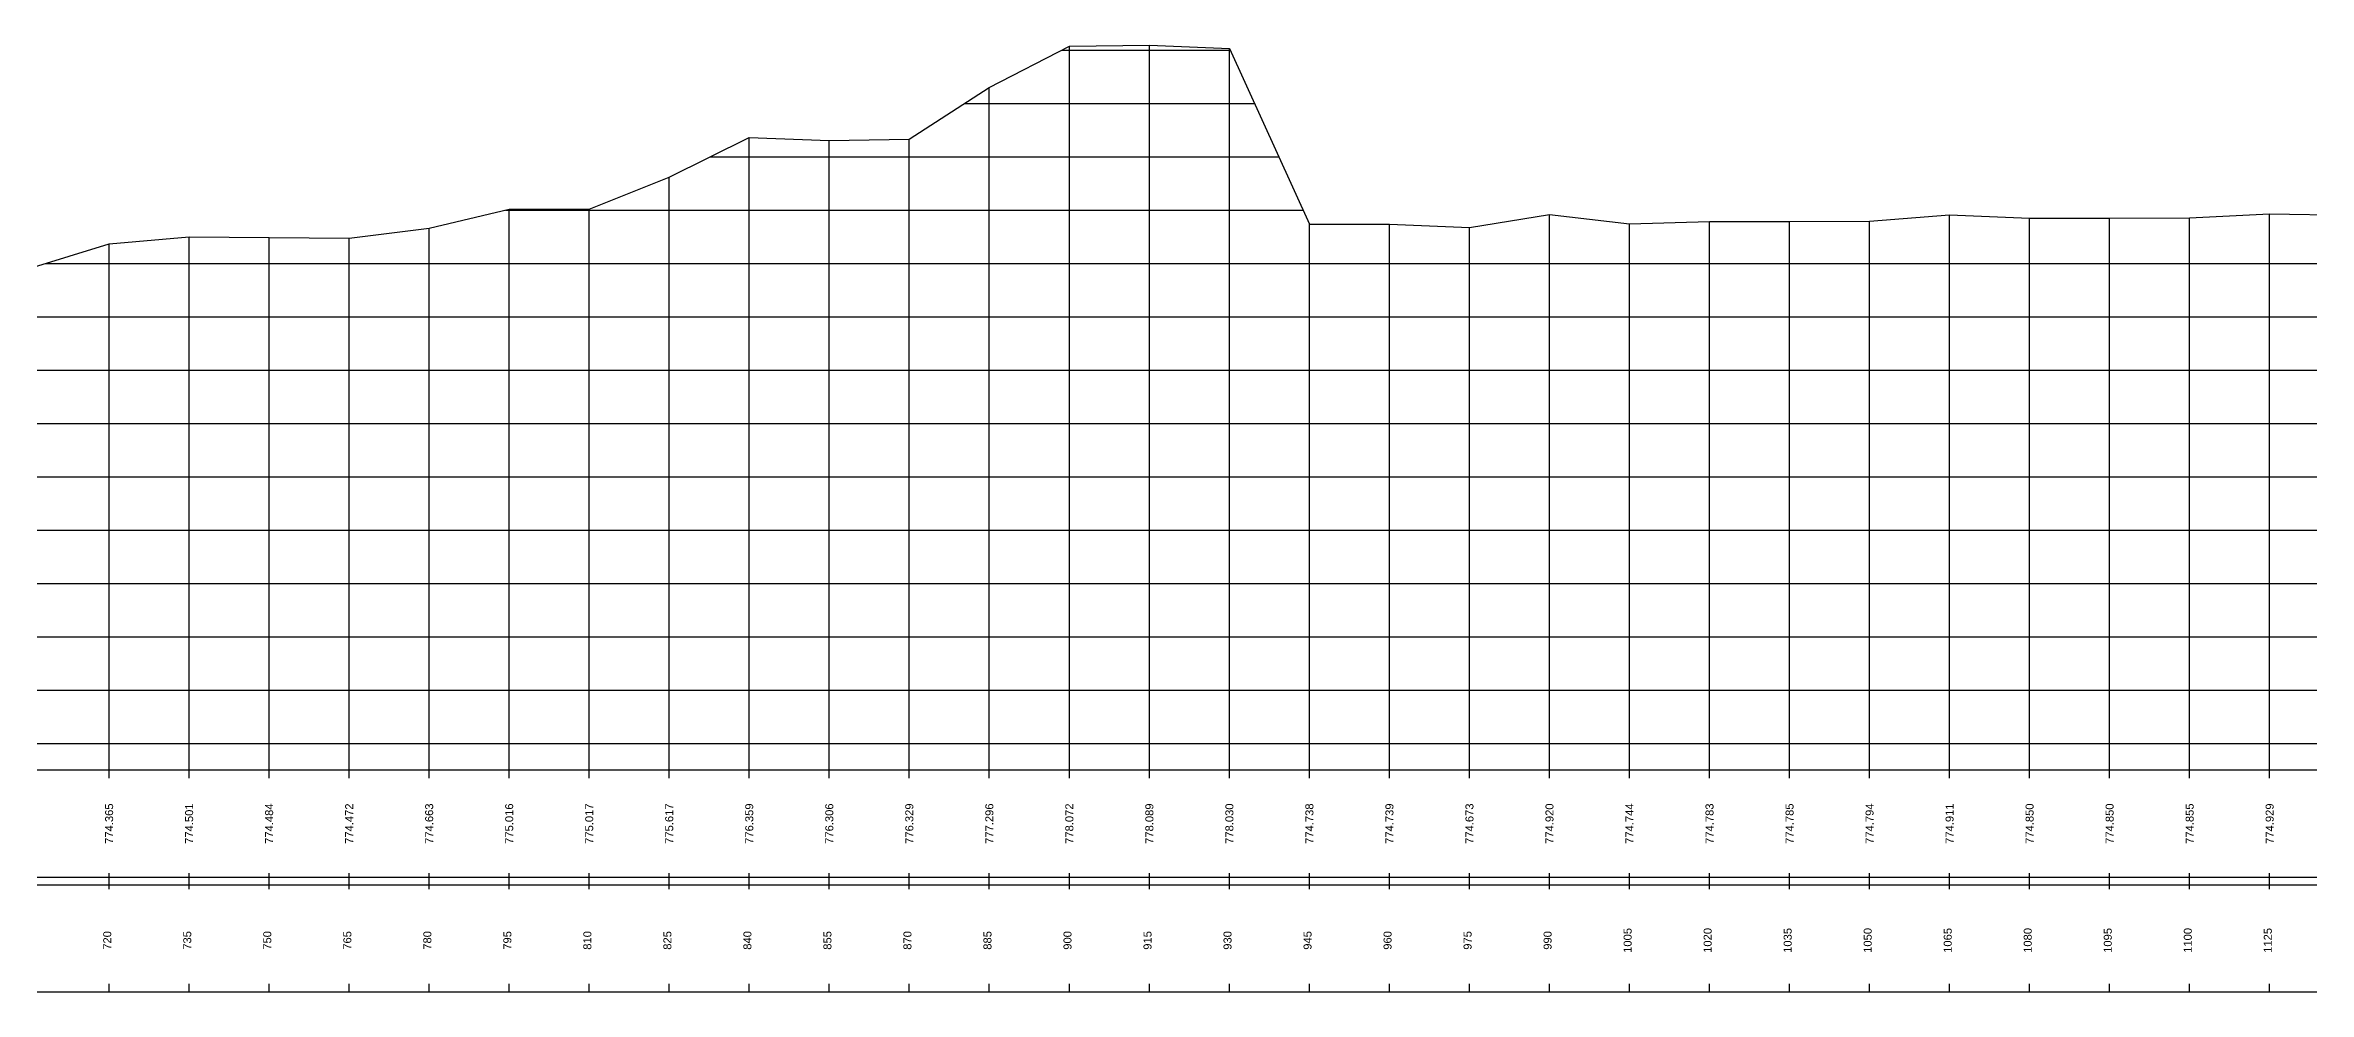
# Model space of a CAD drawing. Header units: millimetres. Extents: x 2757 to 35141, y 547 to 28513.
# Drawn here: x 3506.7 to 3931, y 547.2 to 724.6 of the extents above; entities that cross this region are included whole.
import ezdxf
from ezdxf.enums import TextEntityAlignment as Align

# ---------------------------------------------------------------- set-up
doc = ezdxf.new("R2010")
doc.units = ezdxf.units.MM
for name, color, linetype in [('Chainage_TXT', 7, 'Continuous'), ('GL', 3, 'Continuous'), ('TitleBox', 7, 'Continuous')]:
    doc.layers.add(name, color=color, linetype=linetype)
doc.styles.get("Standard").update_dxf_attribs({"font": 'arial.ttf'})

msp = doc.modelspace()

# ---------------------------------------------------------------- linework, layer by layer
at = {"layer": 'Chainage_TXT'}
for p, q in [((3697.2886, 723.73715), (3728.81759, 723.73715)), ((3698.68077, 588.73715), (3698.68077, 724.45737)), ((3713.68077, 588.73715), (3713.68077, 724.62704)), ((3728.68077, 588.73715), (3728.68077, 724.03744)), ((3679.08912, 713.73715), (3733.37402, 713.73715)), ((3683.68077, 588.73715), (3683.68077, 716.69736)), ((3638.68077, 588.73715), (3638.68077, 707.32724)), ((3653.68077, 588.73715), (3653.68077, 706.79745)), ((3668.68077, 588.73715), (3668.68077, 707.02695)), ((3631.42322, 703.73715), (3737.93045, 703.73715)), ((3623.68077, 588.73715), (3623.68077, 699.9072)), ((3593.00119, 693.73715), (3742.48687, 693.73715)), ((3593.68077, 588.73715), (3593.68077, 693.89706)), ((3608.68077, 588.73715), (3608.68077, 693.90744)), ((3788.68077, 588.73715), (3788.68077, 692.93698)), ((3848.68077, 588.73715), (3848.68077, 691.67722)), ((3863.68077, 588.73715), (3863.68077, 692.84726)), ((3878.68077, 588.73715), (3878.68077, 692.23691)), ((3893.68077, 588.73715), (3893.68077, 692.23691)), ((3908.68077, 587.23715), (3908.68077, 692.28696)), ((3923.68077, 587.23715), (3923.68077, 693.02731)), ((3518.68077, 588.73715), (3518.68077, 687.38705)), ((3533.68077, 588.73715), (3533.68077, 688.74692)), ((3548.68077, 588.73715), (3548.68077, 688.57724)), ((3563.68077, 588.73715), (3563.68077, 688.457)), ((3578.68077, 588.73715), (3578.68077, 690.3674)), ((3743.68077, 588.73715), (3743.68077, 691.11691)), ((3758.68077, 588.73715), (3758.68077, 691.12729)), ((3773.68077, 588.73715), (3773.68077, 690.46689)), ((3803.68077, 588.73715), (3803.68077, 691.17734)), ((3818.68077, 588.73715), (3818.68077, 691.56735)), ((3833.68077, 588.73715), (3833.68077, 691.58688)), ((3506.8298, 683.73715), (4978.68077, 683.73715)), ((3377.58562, 673.73715), (4978.68077, 673.73715)), ((3263.24038, 663.73715), (4978.68077, 663.73715)), ((3208.44039, 653.73715), (4978.68077, 653.73715)), ((2793.68077, 643.73715), (4978.68077, 643.73715)), ((2793.68077, 633.73715), (4978.68077, 633.73715)), ((2793.68077, 623.73715), (4978.68077, 623.73715)), ((2793.68077, 613.73715), (4978.68077, 613.73715)), ((2793.68077, 603.73715), (4978.68077, 603.73715)), ((2793.68077, 593.73715), (4978.68077, 593.73715))]:
    msp.add_line(p, q, dxfattribs=at)
at = {"layer": 'GL'}
msp.add_lwpolyline([(3503.68077, 682.7673), (3518.68077, 687.38705), (3533.68077, 688.74692), (3548.68077, 688.57724), (3563.68077, 688.457), (3578.68077, 690.3674), (3593.68077, 693.89706), (3608.68077, 693.90744), (3623.68077, 699.9072), (3638.68077, 707.32724), (3653.68077, 706.79745), (3668.68077, 707.02695), (3683.68077, 716.69736), (3698.68077, 724.45737), (3713.68077, 724.62704), (3728.68077, 724.03744), (3743.68077, 691.11691), (3758.68077, 691.12729), (3773.68077, 690.46689), (3788.68077, 692.93698), (3803.68077, 691.17734), (3818.68077, 691.56735), (3833.68077, 691.58688), (3848.68077, 691.67722), (3863.68077, 692.84726), (3878.68077, 692.23691), (3893.68077, 692.23691), (3908.68077, 692.28696), (3923.68077, 693.02731), (3938.68077, 692.79721)], dxfattribs=at)
at = {"layer": 'TitleBox'}
for p, q in [((3518.68077, 587.23715), (3518.68077, 590.23715)), ((3533.68077, 587.23715), (3533.68077, 590.23715)), ((3548.68077, 587.23715), (3548.68077, 590.23715)), ((3563.68077, 587.23715), (3563.68077, 590.23715)), ((3578.68077, 587.23715), (3578.68077, 590.23715)), ((3593.68077, 587.23715), (3593.68077, 590.23715)), ((3608.68077, 587.23715), (3608.68077, 590.23715)), ((3623.68077, 587.23715), (3623.68077, 590.23715)), ((3638.68077, 587.23715), (3638.68077, 590.23715)), ((3653.68077, 587.23715), (3653.68077, 590.23715)), ((3668.68077, 587.23715), (3668.68077, 590.23715)), ((3683.68077, 587.23715), (3683.68077, 590.23715)), ((3698.68077, 587.23715), (3698.68077, 590.23715)), ((3713.68077, 587.23715), (3713.68077, 590.23715)), ((3728.68077, 587.23715), (3728.68077, 590.23715)), ((3743.68077, 587.23715), (3743.68077, 590.23715)), ((3758.68077, 587.23715), (3758.68077, 590.23715)), ((3773.68077, 587.23715), (3773.68077, 590.23715)), ((3788.68077, 587.23715), (3788.68077, 590.23715)), ((3803.68077, 587.23715), (3803.68077, 590.23715)), ((3818.68077, 587.23715), (3818.68077, 590.23715)), ((3833.68077, 587.23715), (3833.68077, 590.23715)), ((3848.68077, 587.23715), (3848.68077, 590.23715)), ((3863.68077, 587.23715), (3863.68077, 590.23715)), ((3878.68077, 587.23715), (3878.68077, 590.23715)), ((3893.68077, 587.23715), (3893.68077, 590.23715)), ((3908.68077, 587.23715), (3908.68077, 590.23715)), ((3923.68077, 587.23715), (3923.68077, 590.23715)), ((4978.68077, 588.73715), (2793.68077, 588.73715)), ((2793.68077, 568.73715), (4978.68077, 568.73715)), ((3518.68077, 566.48715), (3518.68077, 569.48715)), ((3533.68077, 566.48715), (3533.68077, 569.48715)), ((3548.68077, 566.48715), (3548.68077, 569.48715)), ((3563.68077, 566.48715), (3563.68077, 569.48715)), ((3578.68077, 566.48715), (3578.68077, 569.48715)), ((3593.68077, 566.48715), (3593.68077, 569.48715)), ((3608.68077, 566.48715), (3608.68077, 569.48715)), ((3623.68077, 566.48715), (3623.68077, 569.48715)), ((3638.68077, 566.48715), (3638.68077, 569.48715)), ((3653.68077, 566.48715), (3653.68077, 569.48715)), ((3668.68077, 566.48715), (3668.68077, 569.48715)), ((3683.68077, 566.48715), (3683.68077, 569.48715)), ((3698.68077, 566.48715), (3698.68077, 569.48715)), ((3713.68077, 566.48715), (3713.68077, 569.48715)), ((3728.68077, 566.48715), (3728.68077, 569.48715)), ((3743.68077, 566.48715), (3743.68077, 569.48715)), ((3758.68077, 566.48715), (3758.68077, 569.48715)), ((3773.68077, 566.48715), (3773.68077, 569.48715)), ((3788.68077, 566.48715), (3788.68077, 569.48715)), ((3803.68077, 566.48715), (3803.68077, 569.48715)), ((3818.68077, 566.48715), (3818.68077, 569.48715)), ((3833.68077, 566.48715), (3833.68077, 569.48715)), ((3848.68077, 566.48715), (3848.68077, 569.48715)), ((3863.68077, 566.48715), (3863.68077, 569.48715)), ((3878.68077, 566.48715), (3878.68077, 569.48715)), ((3893.68077, 566.48715), (3893.68077, 569.48715)), ((3908.68077, 566.48715), (3908.68077, 569.48715)), ((3923.68077, 566.48715), (3923.68077, 569.48715)), ((3518.68077, 547.23715), (3518.68077, 548.73715)), ((3533.68077, 547.23715), (3533.68077, 548.73715)), ((3548.68077, 547.23715), (3548.68077, 548.73715)), ((3563.68077, 547.23715), (3563.68077, 548.73715)), ((3578.68077, 547.23715), (3578.68077, 548.73715)), ((3593.68077, 547.23715), (3593.68077, 548.73715)), ((3608.68077, 547.23715), (3608.68077, 548.73715)), ((3623.68077, 547.23715), (3623.68077, 548.73715)), ((3638.68077, 547.23715), (3638.68077, 548.73715)), ((3653.68077, 547.23715), (3653.68077, 548.73715)), ((3668.68077, 547.23715), (3668.68077, 548.73715)), ((3683.68077, 547.23715), (3683.68077, 548.73715)), ((3698.68077, 547.23715), (3698.68077, 548.73715)), ((3713.68077, 547.23715), (3713.68077, 548.73715)), ((3728.68077, 547.23715), (3728.68077, 548.73715)), ((3743.68077, 547.23715), (3743.68077, 548.73715)), ((3758.68077, 547.23715), (3758.68077, 548.73715)), ((3773.68077, 547.23715), (3773.68077, 548.73715)), ((3788.68077, 547.23715), (3788.68077, 548.73715)), ((3803.68077, 547.23715), (3803.68077, 548.73715)), ((3818.68077, 547.23715), (3818.68077, 548.73715)), ((3833.68077, 547.23715), (3833.68077, 548.73715)), ((3848.68077, 547.23715), (3848.68077, 548.73715)), ((3863.68077, 547.23715), (3863.68077, 548.73715)), ((3878.68077, 547.23715), (3878.68077, 548.73715)), ((3893.68077, 547.23715), (3893.68077, 548.73715)), ((3908.68077, 547.23715), (3908.68077, 548.73715)), ((3923.68077, 547.23715), (3923.68077, 548.73715))]:
    msp.add_line(p, q, dxfattribs=at)
msp.add_lwpolyline([(2793.68077, 567.23715), (2793.68077, 547.23715), (4978.68077, 547.23715), (4978.68077, 567.23715)], close=True, dxfattribs=at)

# ---------------------------------------------------------------- texts
for s, p in [('774.365', (3518.68077, 578.73715)), ('774.501', (3533.68077, 578.73715)), ('774.484', (3548.68077, 578.73715)), ('774.472', (3563.68077, 578.73715)), ('774.663', (3578.68077, 578.73715)), ('775.016', (3593.68077, 578.73715)), ('775.017', (3608.68077, 578.73715)), ('775.617', (3623.68077, 578.73715)), ('776.359', (3638.68077, 578.73715)), ('776.306', (3653.68077, 578.73715)), ('776.329', (3668.68077, 578.73715)), ('777.296', (3683.68077, 578.73715)), ('778.072', (3698.68077, 578.73715)), ('778.089', (3713.68077, 578.73715)), ('778.030', (3728.68077, 578.73715)), ('774.738', (3743.68077, 578.73715)), ('774.739', (3758.68077, 578.73715)), ('774.673', (3773.68077, 578.73715)), ('774.920', (3788.68077, 578.73715)), ('774.744', (3803.68077, 578.73715)), ('774.783', (3818.68077, 578.73715)), ('774.785', (3833.68077, 578.73715)), ('774.794', (3848.68077, 578.73715)), ('774.911', (3863.68077, 578.73715)), ('774.850', (3878.68077, 578.73715)), ('774.850', (3893.68077, 578.73715)), ('774.855', (3908.68077, 578.73715)), ('774.929', (3923.68077, 578.73715)), ('720', (3518.33034, 556.85475)), ('735', (3533.33034, 556.85475)), ('750', (3548.33034, 556.85475)), ('765', (3563.33034, 556.85475)), ('780', (3578.33034, 556.85475)), ('795', (3593.33034, 556.85475)), ('810', (3608.33034, 556.85475)), ('825', (3623.33034, 556.85475)), ('840', (3638.33034, 556.85475)), ('855', (3653.33034, 556.85475)), ('870', (3668.33034, 556.85475)), ('885', (3683.33034, 556.85475)), ('900', (3698.33034, 556.85475)), ('915', (3713.33034, 556.85475)), ('930', (3728.33034, 556.85475)), ('945', (3743.33034, 556.85475)), ('960', (3758.33034, 556.85475)), ('975', (3773.33034, 556.85475)), ('990', (3788.33034, 556.85475)), ('1005', (3803.33034, 556.85475)), ('1020', (3818.33034, 556.85475)), ('1035', (3833.33034, 556.85475)), ('1050', (3848.33034, 556.85475)), ('1065', (3863.33034, 556.85475)), ('1080', (3878.33034, 556.85475)), ('1095', (3893.33034, 556.85475)), ('1100', (3908.33034, 556.85475)), ('1125', (3923.33034, 556.85475))]:
    msp.add_text(s, height=1.5, rotation=90, dxfattribs=at).set_placement(p, align=Align.MIDDLE_CENTER)

doc.saveas('drawing.dxf')
